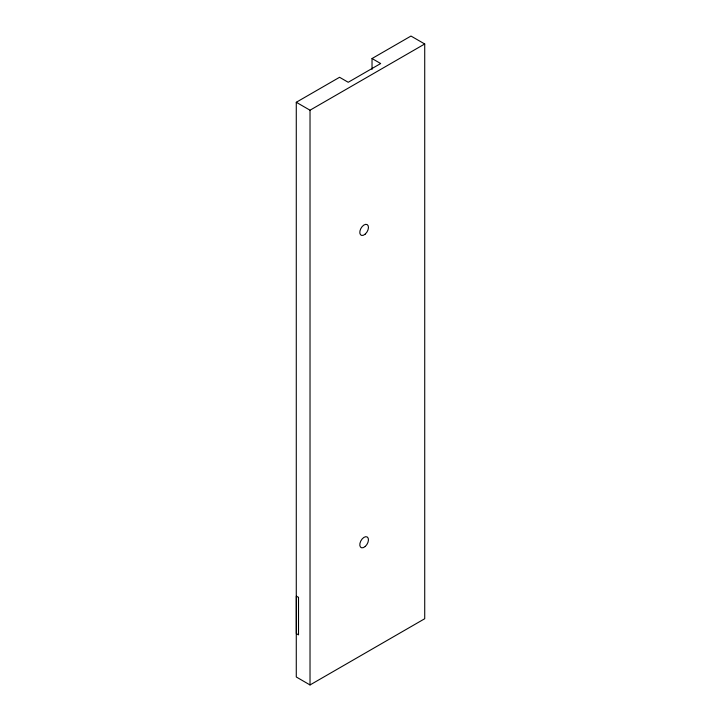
<?xml version="1.0" encoding="UTF-8"?>
<svg xmlns="http://www.w3.org/2000/svg" width="721" height="721" viewBox="0 0 721 721"><rect width="100%" height="100%" fill="white"/><g stroke="black" fill="none" stroke-linecap="round" stroke-linejoin="round"><path stroke-width="1.08" d="M372.027 58.536L410.979 36.05L424.723 43.981L424.723 618.726L310.021 684.95L296.277 676.974L296.277 102.274L339.564 77.282L348.216 82.275L380.679 63.538L372.027 58.536L372.027 69.387M296.277 102.274L310.021 110.205L424.723 43.981M310.021 110.205L310.021 684.95M298.512 597.385L296.349 596.141L296.349 633.624L298.512 634.868L298.512 597.385M365.25 546.446A6.119 3.533 -60 0 0 367.187 536.965A6.119 3.533 -60 0 0 359.941 543.382A6.119 3.533 -60 0 0 365.25 546.446M365.25 234.082A6.119 3.533 -60 0 0 367.187 224.601A6.119 3.533 -60 0 0 359.941 231.026A6.119 3.533 -60 0 0 365.25 234.082"/></g></svg>
